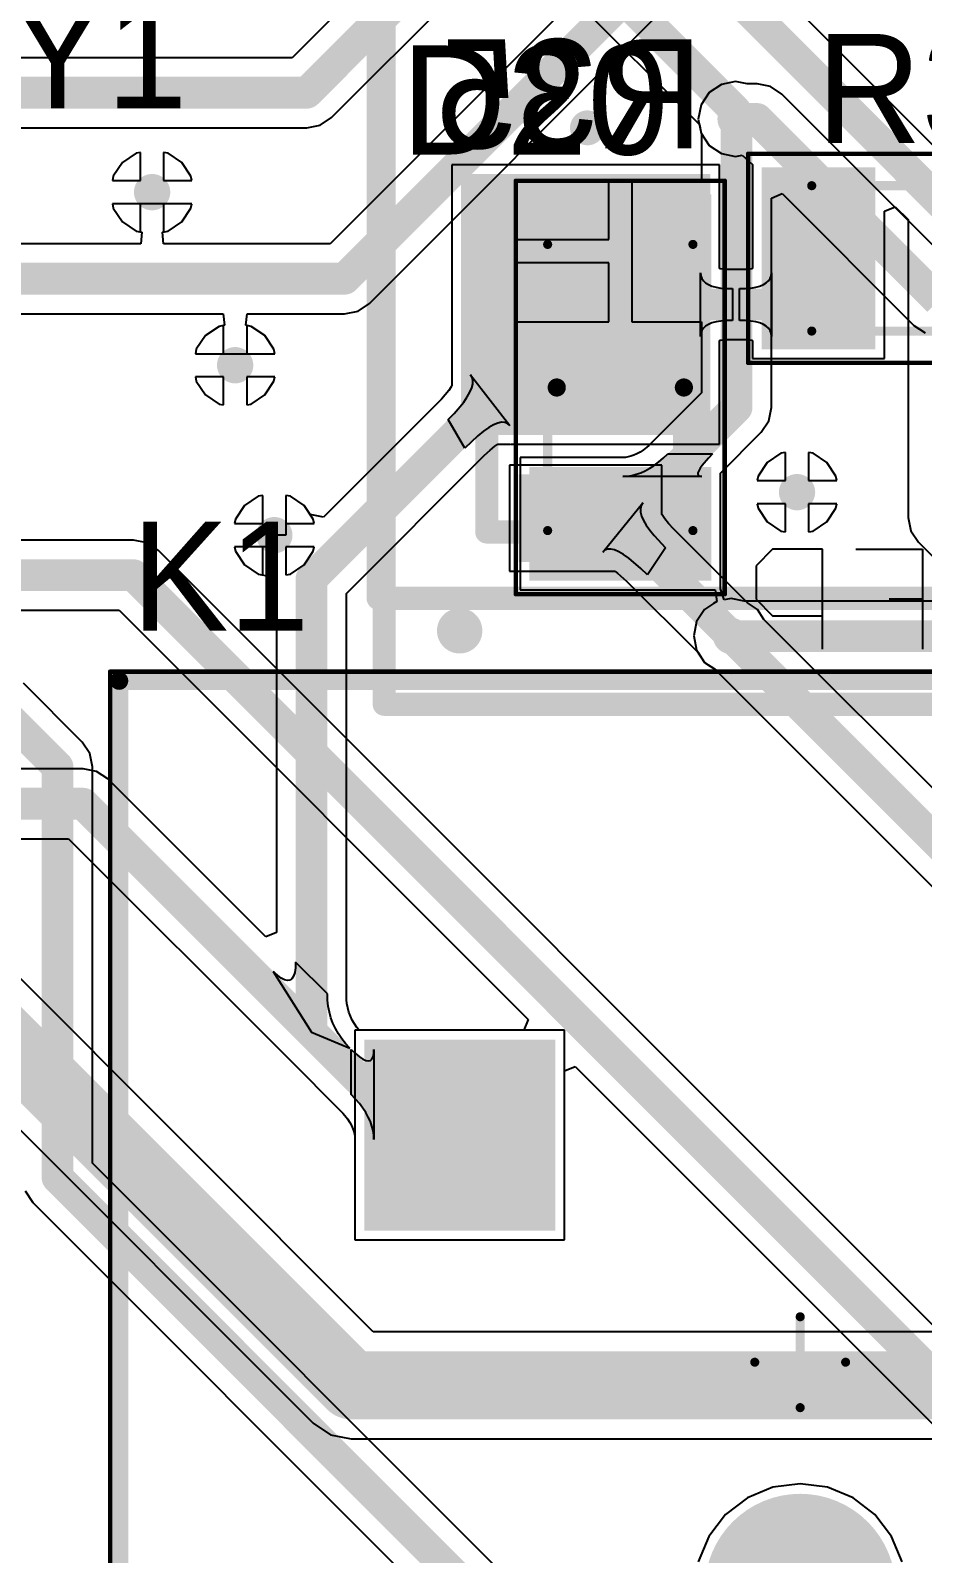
# Model space of a CAD drawing. Header units: millimetres. Extents: x 0.26 to 7.33, y 1.06 to 4.59.
# Drawn here: x 3.513 to 3.9, y 2.725 to 3.385 of the extents above; entities that cross this region are included whole.
import ezdxf

# ---------------------------------------------------------------- set-up
doc = ezdxf.new("R2010")
doc.units = ezdxf.units.MM
doc.header["$MEASUREMENT"] = 0
for name, color, linetype in [('BottomLayer', 5, 'Continuous'), ('BottomOverlay', 54, 'Continuous'), ('BottomPaste', 16, 'Continuous'), ('BottomSolder', 6, 'Continuous'), ('Mechanical13', 56, 'Continuous'), ('Mechanical15', 56, 'Continuous'), ('Mechanical16', 56, 'Continuous'), ('MultiLayer', 9, 'Continuous'), ('PadHoleLayer', 156, 'Continuous'), ('TopLayer', 1, 'Continuous'), ('TopOverlay', 2, 'Continuous'), ('TopPaste', 8, 'Continuous'), ('TopSolder', 216, 'Continuous'), ('ViaHoleLayer', 16, 'Continuous')]:
    doc.layers.add(name, color=color, linetype=linetype)

# ---------------------------------------------------------------- blocks, each defined once
blk = doc.blocks.new('DO_220AA_75')
at = {"layer": 'Mechanical15', "const_width": 0.01}
for points in [[(0.07106, 0.04291), (-0.07106, 0.04291)], [(-0.07106, -0.04291), (-0.07106, 0.04291)], [(0.07106, -0.04291), (0.07106, 0.04291)], [(0.07106, -0.04291), (-0.07106, -0.04291)]]:
    blk.add_lwpolyline(points, dxfattribs=at)
at = {"layer": 'Mechanical15', "const_width": 0.005}
for points in [[(-0.07356, 0.04291, 1), (-0.06856, 0.04291, 1)], [(-0.07356, 0.04291, 1), (-0.06856, 0.04291, 1)], [(0.06856, 0.04291, 1), (0.07356, 0.04291, 1)], [(0.06856, 0.04291, 1), (0.07356, 0.04291, 1)], [(-0.07356, -0.04291, 1), (-0.06856, -0.04291, 1)], [(-0.07356, -0.04291, 1), (-0.06856, -0.04291, 1)], [(0.06856, -0.04291, 1), (0.07356, -0.04291, 1)], [(0.06856, -0.04291, 1), (0.07356, -0.04291, 1)]]:
    blk.add_lwpolyline(points, format="xyb", close=True, dxfattribs=at)
at = {"layer": 'TopLayer'}
for points in [[(-0.08006, -0.05), (0.02506, -0.05), (-0.08006, 0.05), (0.02506, 0.05)], [(0.08006, -0.025), (0.08006, 0.025), (0.05006, -0.025), (0.05006, 0.025)]]:
    blk.add_solid(points, dxfattribs=at)
at = {"layer": 'TopOverlay'}
for points, const_width in [([(-0.1015, 0.00075, 1), (-0.10661, 0.00075, 1)], 0.01), ([(-0.10911, 0.00075, 1), (-0.10411, 0.00075, 1)], 0.005), ([(-0.104, 0.00075, 1), (-0.099, 0.00075, 1)], 0.005)]:
    blk.add_lwpolyline(points, format="xyb", close=True, dxfattribs=dict(at, const_width=const_width))
at = {"layer": 'TopPaste'}
for points in [[(-0.08006, -0.05), (0.02506, -0.05), (-0.08006, 0.05), (0.02506, 0.05)], [(0.08006, -0.025), (0.08006, 0.025), (0.05006, -0.025), (0.05006, 0.025)]]:
    blk.add_solid(points, dxfattribs=at)
at = {"layer": 'TopSolder'}
for points in [[(-0.08406, -0.054), (0.02906, -0.054), (-0.08406, 0.054), (0.02906, 0.054)], [(0.08406, -0.029), (0.08406, 0.029), (0.04606, -0.029), (0.04606, 0.029)]]:
    blk.add_solid(points, dxfattribs=at)
blk = doc.blocks.new('TECO_PB134_5_V_85')
at = {"layer": 'BottomLayer', "const_width": 0.0374}
for points in [[(0.12894, 0.19685, 1), (0.16634, 0.19685, 1)], [(-0.11713, 0.14764, 1), (-0.07972, 0.14764, 1)], [(0.07972, 0, 1), (0.11713, 0, 1)], [(0.12894, -0.19685, 1), (0.16634, -0.19685, 1)]]:
    blk.add_lwpolyline(points, format="xyb", close=True, dxfattribs=at)
at = {"layer": 'BottomLayer'}
blk.add_solid([(-0.06102, -0.11024), (-0.13583, -0.11024), (-0.06102, -0.18504), (-0.13583, -0.18504)], dxfattribs=at)
at = {"layer": 'BottomSolder', "const_width": 0.0414}
for points in [[(0.12694, 0.19685, 1), (0.16834, 0.19685, 1)], [(-0.11913, 0.14764, 1), (-0.07772, 0.14764, 1)], [(0.07772, 0, 1), (0.11913, 0, 1)], [(0.12694, -0.19685, 1), (0.16834, -0.19685, 1)]]:
    blk.add_lwpolyline(points, format="xyb", close=True, dxfattribs=at)
at = {"layer": 'BottomSolder'}
blk.add_solid([(-0.05702, -0.10624), (-0.13983, -0.10624), (-0.05702, -0.18904), (-0.13983, -0.18904)], dxfattribs=at)
at = {"layer": 'Mechanical13', "const_width": 0.00394}
for points in [[(-0.29528, -0.29528), (-0.29528, 0.29528)], [(0.29528, 0.29528), (-0.29528, 0.29528)], [(0.29528, -0.29528), (0.29528, 0.29528)], [(0.29528, -0.29528), (-0.29528, -0.29528)]]:
    blk.add_lwpolyline(points, dxfattribs=at)
at = {"layer": 'Mechanical13', "const_width": 0.00197}
for points in [[(-0.29626, 0.29528, 1), (-0.29429, 0.29528, 1)], [(-0.29626, 0.29528, 1), (-0.29429, 0.29528, 1)], [(0.29429, 0.29528, 1), (0.29626, 0.29528, 1)], [(0.29429, 0.29528, 1), (0.29626, 0.29528, 1)], [(-0.29626, -0.29528, 1), (-0.29429, -0.29528, 1)], [(-0.29626, -0.29528, 1), (-0.29429, -0.29528, 1)], [(0.29429, -0.29528, 1), (0.29626, -0.29528, 1)], [(0.29429, -0.29528, 1), (0.29626, -0.29528, 1)]]:
    blk.add_lwpolyline(points, format="xyb", close=True, dxfattribs=at)
at = {"layer": 'Mechanical15'}
for points, const_width in [([(-0.29921, -0.29921), (-0.29921, 0.29921)], 0.00197), ([(0.29921, 0.29921), (-0.29921, 0.29921)], 0.00197), ([(0.29921, -0.29921), (0.29921, 0.29921)], 0.00197), ([(0, -0.01969), (0, 0.01969)], 0.00394), ([(0.01969, 0), (-0.01969, 0)], 0.00394), ([(0.29921, -0.29921), (-0.29921, -0.29921)], 0.00197)]:
    blk.add_lwpolyline(points, dxfattribs=dict(at, const_width=const_width))
for points, const_width in [([(-0.2997, 0.29921, 1), (-0.29872, 0.29921, 1)], 0.000984), ([(-0.2997, 0.29921, 1), (-0.29872, 0.29921, 1)], 0.000984), ([(0.29872, 0.29921, 1), (0.2997, 0.29921, 1)], 0.000984), ([(0.29872, 0.29921, 1), (0.2997, 0.29921, 1)], 0.000984), ([(-0.00098, 0.01969, 1), (0.00098, 0.01969, 1)], 0.00197), ([(-0.02067, 0, 1), (-0.0187, 0, 1)], 0.00197), ([(0.0187, 0, 1), (0.02067, 0, 1)], 0.00197), ([(-0.00098, -0.01969, 1), (0.00098, -0.01969, 1)], 0.00197), ([(-0.2997, -0.29921, 1), (-0.29872, -0.29921, 1)], 0.000984), ([(-0.2997, -0.29921, 1), (-0.29872, -0.29921, 1)], 0.000984), ([(0.29872, -0.29921, 1), (0.2997, -0.29921, 1)], 0.000984), ([(0.29872, -0.29921, 1), (0.2997, -0.29921, 1)], 0.000984)]:
    blk.add_lwpolyline(points, format="xyb", close=True, dxfattribs=dict(at, const_width=const_width))
at = {"layer": 'MultiLayer', "const_width": 0.0374}
for points in [[(0.12894, 0.19685, 1), (0.16634, 0.19685, 1)], [(-0.11713, 0.14764, 1), (-0.07972, 0.14764, 1)], [(0.07972, 0, 1), (0.11713, 0, 1)], [(0.12894, -0.19685, 1), (0.16634, -0.19685, 1)]]:
    blk.add_lwpolyline(points, format="xyb", close=True, dxfattribs=at)
at = {"layer": 'MultiLayer'}
blk.add_solid([(-0.06102, -0.11024), (-0.13583, -0.11024), (-0.06102, -0.18504), (-0.13583, -0.18504)], dxfattribs=at)
at = {"layer": 'PadHoleLayer', "const_width": 0.02756}
for points in [[(0.13386, 0.19685, 1), (0.16142, 0.19685, 1)], [(-0.1122, 0.14764, 1), (-0.08465, 0.14764, 1)], [(0.08465, 0, 1), (0.1122, 0, 1)], [(-0.1122, -0.14764, 1), (-0.08465, -0.14764, 1)], [(0.13386, -0.19685, 1), (0.16142, -0.19685, 1)]]:
    blk.add_lwpolyline(points, format="xyb", close=True, dxfattribs=at)
at = {"layer": 'TopLayer', "const_width": 0.0374}
for points in [[(0.12894, 0.19685, 1), (0.16634, 0.19685, 1)], [(-0.11713, 0.14764, 1), (-0.07972, 0.14764, 1)], [(0.07972, 0, 1), (0.11713, 0, 1)], [(0.12894, -0.19685, 1), (0.16634, -0.19685, 1)]]:
    blk.add_lwpolyline(points, format="xyb", close=True, dxfattribs=at)
at = {"layer": 'TopLayer'}
blk.add_solid([(-0.06102, -0.11024), (-0.13583, -0.11024), (-0.06102, -0.18504), (-0.13583, -0.18504)], dxfattribs=at)
at = {"layer": 'TopOverlay', "const_width": 0.00787}
for points in [[(-0.29528, -0.29528), (-0.29528, 0.29528)], [(0.29528, 0.29528), (-0.29528, 0.29528)], [(0.29528, -0.29528), (0.29528, 0.29528)], [(0.29528, -0.29528), (-0.29528, -0.29528)]]:
    blk.add_lwpolyline(points, dxfattribs=at)
at = {"layer": 'TopOverlay'}
for points, const_width in [([(-0.29724, 0.29528, 1), (-0.29331, 0.29528, 1)], 0.00394), ([(-0.29724, 0.29528, 1), (-0.29331, 0.29528, 1)], 0.00394), ([(0.29331, 0.29528, 1), (0.29724, 0.29528, 1)], 0.00394), ([(0.29331, 0.29528, 1), (0.29724, 0.29528, 1)], 0.00394), ([(-0.31201, -0.14764, 1), (-0.32185, -0.14764, 1)], 0.00984), ([(-0.32431, -0.14764, 1), (-0.31939, -0.14764, 1)], 0.00492), ([(-0.31447, -0.14764, 1), (-0.30955, -0.14764, 1)], 0.00492), ([(-0.29724, -0.29528, 1), (-0.29331, -0.29528, 1)], 0.00394), ([(-0.29724, -0.29528, 1), (-0.29331, -0.29528, 1)], 0.00394), ([(0.29331, -0.29528, 1), (0.29724, -0.29528, 1)], 0.00394), ([(0.29331, -0.29528, 1), (0.29724, -0.29528, 1)], 0.00394)]:
    blk.add_lwpolyline(points, format="xyb", close=True, dxfattribs=dict(at, const_width=const_width))
at = {"layer": 'TopSolder', "const_width": 0.0414}
for points in [[(0.12694, 0.19685, 1), (0.16834, 0.19685, 1)], [(-0.11913, 0.14764, 1), (-0.07772, 0.14764, 1)], [(0.07772, 0, 1), (0.11913, 0, 1)], [(0.12694, -0.19685, 1), (0.16834, -0.19685, 1)]]:
    blk.add_lwpolyline(points, format="xyb", close=True, dxfattribs=at)
at = {"layer": 'TopSolder'}
blk.add_solid([(-0.05702, -0.10624), (-0.13983, -0.10624), (-0.05702, -0.18904), (-0.13983, -0.18904)], dxfattribs=at)
blk = doc.blocks.new('RESC3216X60N_B_120')
at = {"layer": 'BottomLayer'}
for points in [[(-0.07972, 0.03543), (-0.07972, -0.03543), (-0.03839, 0.03543), (-0.03839, -0.03543)], [(0.03839, 0.03543), (0.03839, -0.03543), (0.07972, 0.03543), (0.07972, -0.03543)]]:
    blk.add_solid(points, dxfattribs=at)
at = {"layer": 'BottomOverlay', "const_width": 0.00787}
blk.add_lwpolyline([(0, -0.02756), (0, 0.02756)], dxfattribs=at)
at = {"layer": 'BottomOverlay', "const_width": 0.00394}
for points in [[(-0.00197, 0.02756, 1), (0.00197, 0.02756, 1)], [(-0.00197, -0.02756, 1), (0.00197, -0.02756, 1)]]:
    blk.add_lwpolyline(points, format="xyb", close=True, dxfattribs=at)
at = {"layer": 'BottomPaste'}
for points in [[(-0.07972, 0.03543), (-0.07972, -0.03543), (-0.03839, 0.03543), (-0.03839, -0.03543)], [(0.03839, 0.03543), (0.03839, -0.03543), (0.07972, 0.03543), (0.07972, -0.03543)]]:
    blk.add_solid(points, dxfattribs=at)
at = {"layer": 'BottomSolder'}
for points in [[(-0.08372, 0.03943), (-0.08372, -0.03943), (-0.03439, 0.03943), (-0.03439, -0.03943)], [(0.03439, 0.03943), (0.03439, -0.03943), (0.08372, 0.03943), (0.08372, -0.03943)]]:
    blk.add_solid(points, dxfattribs=at)
at = {"layer": 'Mechanical15', "const_width": 0.00394}
for points in [[(-0.06201, -0.0315), (-0.06201, 0.0315)], [(0.06201, 0.0315), (-0.06201, 0.0315)], [(0.06201, -0.0315), (0.06201, 0.0315)], [(0.06201, -0.0315), (-0.06201, -0.0315)]]:
    blk.add_lwpolyline(points, dxfattribs=at)
at = {"layer": 'Mechanical15', "const_width": 0.00197}
for points in [[(-0.06299, 0.0315, 1), (-0.06102, 0.0315, 1)], [(-0.06299, 0.0315, 1), (-0.06102, 0.0315, 1)], [(0.06102, 0.0315, 1), (0.06299, 0.0315, 1)], [(0.06102, 0.0315, 1), (0.06299, 0.0315, 1)], [(-0.06299, -0.0315, 1), (-0.06102, -0.0315, 1)], [(-0.06299, -0.0315, 1), (-0.06102, -0.0315, 1)], [(0.06102, -0.0315, 1), (0.06299, -0.0315, 1)], [(0.06102, -0.0315, 1), (0.06299, -0.0315, 1)]]:
    blk.add_lwpolyline(points, format="xyb", close=True, dxfattribs=at)
at = {"layer": 'Mechanical16', "const_width": 0.00197}
for points in [[(-0.08957, -0.04528), (-0.08957, 0.04528)], [(0.08957, 0.04528), (-0.08957, 0.04528)], [(0.08957, -0.04528), (0.08957, 0.04528)], [(0.08957, -0.04528), (-0.08957, -0.04528)]]:
    blk.add_lwpolyline(points, dxfattribs=at)
at = {"layer": 'Mechanical16', "const_width": 0.000984}
for points in [[(-0.09006, 0.04528, 1), (-0.08907, 0.04528, 1)], [(-0.09006, 0.04528, 1), (-0.08907, 0.04528, 1)], [(0.08907, 0.04528, 1), (0.09006, 0.04528, 1)], [(0.08907, 0.04528, 1), (0.09006, 0.04528, 1)], [(-0.09006, -0.04528, 1), (-0.08907, -0.04528, 1)], [(-0.09006, -0.04528, 1), (-0.08907, -0.04528, 1)], [(0.08907, -0.04528, 1), (0.09006, -0.04528, 1)], [(0.08907, -0.04528, 1), (0.09006, -0.04528, 1)]]:
    blk.add_lwpolyline(points, format="xyb", close=True, dxfattribs=at)
blk = doc.blocks.new('RESC3216X60N_123')
at = {"layer": 'Mechanical15', "const_width": 0.00394}
for points in [[(-0.06201, -0.0315), (-0.06201, 0.0315)], [(-0.06201, 0.0315), (0.06201, 0.0315)], [(0.06201, -0.0315), (0.06201, 0.0315)], [(-0.06201, -0.0315), (0.06201, -0.0315)]]:
    blk.add_lwpolyline(points, dxfattribs=at)
at = {"layer": 'Mechanical15', "const_width": 0.00197}
for points in [[(-0.06299, 0.0315, 1), (-0.06102, 0.0315, 1)], [(-0.06299, 0.0315, 1), (-0.06102, 0.0315, 1)], [(0.06102, 0.0315, 1), (0.06299, 0.0315, 1)], [(0.06102, 0.0315, 1), (0.06299, 0.0315, 1)], [(-0.06299, -0.0315, 1), (-0.06102, -0.0315, 1)], [(-0.06299, -0.0315, 1), (-0.06102, -0.0315, 1)], [(0.06102, -0.0315, 1), (0.06299, -0.0315, 1)], [(0.06102, -0.0315, 1), (0.06299, -0.0315, 1)]]:
    blk.add_lwpolyline(points, format="xyb", close=True, dxfattribs=at)
at = {"layer": 'Mechanical16', "const_width": 0.00197}
for points in [[(-0.08957, -0.04528), (-0.08957, 0.04528)], [(-0.08957, 0.04528), (0.08957, 0.04528)], [(0.08957, -0.04528), (0.08957, 0.04528)], [(-0.08957, -0.04528), (0.08957, -0.04528)]]:
    blk.add_lwpolyline(points, dxfattribs=at)
at = {"layer": 'Mechanical16', "const_width": 0.000984}
for points in [[(-0.09006, 0.04528, 1), (-0.08907, 0.04528, 1)], [(-0.09006, 0.04528, 1), (-0.08907, 0.04528, 1)], [(0.08907, 0.04528, 1), (0.09006, 0.04528, 1)], [(0.08907, 0.04528, 1), (0.09006, 0.04528, 1)], [(-0.09006, -0.04528, 1), (-0.08907, -0.04528, 1)], [(-0.09006, -0.04528, 1), (-0.08907, -0.04528, 1)], [(0.08907, -0.04528, 1), (0.09006, -0.04528, 1)], [(0.08907, -0.04528, 1), (0.09006, -0.04528, 1)]]:
    blk.add_lwpolyline(points, format="xyb", close=True, dxfattribs=at)
at = {"layer": 'TopLayer'}
for points in [[(-0.03839, -0.03543), (-0.03839, 0.03543), (-0.07972, -0.03543), (-0.07972, 0.03543)], [(0.07972, -0.03543), (0.07972, 0.03543), (0.03839, -0.03543), (0.03839, 0.03543)]]:
    blk.add_solid(points, dxfattribs=at)
at = {"layer": 'TopOverlay', "const_width": 0.00787}
blk.add_lwpolyline([(0, -0.02756), (0, 0.02756)], dxfattribs=at)
at = {"layer": 'TopOverlay', "const_width": 0.00394}
for points in [[(-0.00197, 0.02756, 1), (0.00197, 0.02756, 1)], [(-0.00197, -0.02756, 1), (0.00197, -0.02756, 1)]]:
    blk.add_lwpolyline(points, format="xyb", close=True, dxfattribs=at)
at = {"layer": 'TopPaste'}
for points in [[(-0.03839, -0.03543), (-0.03839, 0.03543), (-0.07972, -0.03543), (-0.07972, 0.03543)], [(0.07972, -0.03543), (0.07972, 0.03543), (0.03839, -0.03543), (0.03839, 0.03543)]]:
    blk.add_solid(points, dxfattribs=at)
at = {"layer": 'TopSolder'}
for points in [[(-0.03439, -0.03943), (-0.03439, 0.03943), (-0.08372, -0.03943), (-0.08372, 0.03943)], [(0.08372, -0.03943), (0.08372, 0.03943), (0.03439, -0.03943), (0.03439, 0.03943)]]:
    blk.add_solid(points, dxfattribs=at)

msp = doc.modelspace()

# ---------------------------------------------------------------- linework, layer by layer
at = {"layer": 'BottomLayer'}
for p, q in [((3.71556, 3.46203), (3.62679, 3.37326)), ((3.64381, 3.34734), (3.73259, 3.43612)), ((3.77026, 3.41973), (3.64319, 3.29266)), ((3.66021, 3.26675), (3.78729, 3.39382)), ((3.62679, 3.37326), (3.00099, 3.37326)), ((3.81281, 3.36165), (3.80756, 3.35814)), ((3.819, 3.36288), (3.81281, 3.36165)), ((3.82405, 3.36187), (3.819, 3.36288)), ((3.82831, 3.36187), (3.82405, 3.36187)), ((3.83412, 3.36072), (3.82831, 3.36187)), ((3.83904, 3.35743), (3.83412, 3.36072)), ((3.80405, 3.35289), (3.80281, 3.34669)), ((3.80756, 3.35814), (3.80405, 3.35289)), ((3.91329, 3.28318), (3.83904, 3.35743)), ((3.63889, 3.34405), (3.64381, 3.34734)), ((3.80281, 3.34669), (3.80405, 3.3405)), ((3.16176, 3.3429), (3.63308, 3.3429)), ((3.63308, 3.3429), (3.63889, 3.34405)), ((3.80405, 3.3405), (3.80421, 3.34025)), ((3.80421, 3.34025), (3.80421, 3.32008)), ((3.55311, 3.32789), (3.54916, 3.32197)), ((3.55903, 3.33184), (3.55311, 3.32789)), ((3.561, 3.33223), (3.55903, 3.33184)), ((3.561, 3.32), (3.561, 3.33223)), ((3.57297, 3.33184), (3.571, 3.33223)), ((3.571, 3.33223), (3.571, 3.32)), ((3.57889, 3.32789), (3.57297, 3.33184)), ((3.58284, 3.32197), (3.57889, 3.32789)), ((3.54916, 3.32197), (3.54877, 3.32)), ((3.54877, 3.32), (3.561, 3.32)), ((3.571, 3.32), (3.58323, 3.32)), ((3.58323, 3.32), (3.58284, 3.32197)), ((3.764, 3.32008), (3.72357, 3.32008)), ((3.72357, 3.32008), (3.72357, 3.29441)), ((3.764, 3.29441), (3.764, 3.32008)), ((3.80421, 3.32008), (3.774, 3.32008)), ((3.774, 3.32008), (3.774, 3.28941)), ((3.83458, 3.31242), (3.83919, 3.31434)), ((3.83919, 3.31434), (3.89626, 3.25727)), ((3.58323, 3.31), (3.54877, 3.31)), ((3.54877, 3.31), (3.54916, 3.30803)), ((3.54916, 3.30803), (3.55311, 3.30211)), ((3.57889, 3.30211), (3.58284, 3.30803)), ((3.58284, 3.30803), (3.58323, 3.31)), ((3.83458, 3.22169), (3.83458, 3.31242)), ((3.55311, 3.30211), (3.55903, 3.29816)), ((3.57297, 3.29816), (3.57889, 3.30211)), ((3.55903, 3.29816), (3.56155, 3.29766)), ((3.56155, 3.29766), (3.56106, 3.29266)), ((3.57045, 3.29766), (3.57297, 3.29816)), ((3.57094, 3.29266), (3.57045, 3.29766)), ((3.72357, 3.29441), (3.764, 3.29441)), ((3.56106, 3.29266), (3.45573, 3.29266)), ((3.64319, 3.29266), (3.57094, 3.29266)), ((3.774, 3.28941), (3.774, 3.25874)), ((3.764, 3.28441), (3.72357, 3.28441)), ((3.72357, 3.28441), (3.72357, 3.25874)), ((3.764, 3.25874), (3.764, 3.28441)), ((3.2368, 3.2623), (3.59685, 3.2623)), ((3.59685, 3.2623), (3.59735, 3.2573)), ((3.60665, 3.2573), (3.60715, 3.2623)), ((3.60715, 3.2623), (3.64948, 3.2623)), ((3.64948, 3.2623), (3.65529, 3.26345)), ((3.65529, 3.26345), (3.66021, 3.26675)), ((3.59503, 3.25684), (3.58911, 3.25289)), ((3.59735, 3.2573), (3.59503, 3.25684)), ((3.60897, 3.25684), (3.60665, 3.2573)), ((3.61489, 3.25289), (3.60897, 3.25684)), ((3.72357, 3.25874), (3.764, 3.25874)), ((3.774, 3.25874), (3.80421, 3.25874)), ((3.80421, 3.25874), (3.80421, 3.22798)), ((3.89626, 3.25727), (3.89627, 3.25727)), ((3.89627, 3.25727), (3.90119, 3.25397)), ((3.58911, 3.25289), (3.58516, 3.24697)), ((3.61884, 3.24697), (3.61489, 3.25289)), ((3.58516, 3.24697), (3.58477, 3.245)), ((3.58477, 3.245), (3.61923, 3.245)), ((3.61923, 3.245), (3.61884, 3.24697)), ((3.597, 3.235), (3.58477, 3.235)), ((3.58477, 3.235), (3.58516, 3.23303)), ((3.597, 3.22277), (3.597, 3.235)), ((3.61923, 3.235), (3.607, 3.235)), ((3.607, 3.235), (3.607, 3.22277)), ((3.61884, 3.23303), (3.61923, 3.235)), ((3.58516, 3.23303), (3.58911, 3.22711)), ((3.61489, 3.22711), (3.61884, 3.23303)), ((3.80421, 3.22798), (3.78144, 3.20521)), ((3.58911, 3.22711), (3.59503, 3.22316)), ((3.59503, 3.22316), (3.597, 3.22277)), ((3.607, 3.22277), (3.60897, 3.22316)), ((3.60897, 3.22316), (3.61489, 3.22711)), ((3.83342, 3.21588), (3.83458, 3.22169)), ((3.83458, 3.22169), (3.83458, 3.22169)), ((3.83013, 3.21096), (3.83342, 3.21588)), ((3.81243, 3.19326), (3.83013, 3.21096)), ((3.83013, 3.21096), (3.83013, 3.21096)), ((3.77483, 3.20099), (3.77357, 3.20055)), ((3.77616, 3.20159), (3.77483, 3.20099)), ((3.77756, 3.20236), (3.77616, 3.20159)), ((3.77903, 3.20331), (3.77756, 3.20236)), ((3.78056, 3.20446), (3.77903, 3.20331)), ((3.78144, 3.20521), (3.78056, 3.20446)), ((3.7876, 3.19974), (3.78955, 3.20159)), ((3.78955, 3.20159), (3.80904, 3.20159)), ((3.80904, 3.20159), (3.80724, 3.19974)), ((3.83866, 3.20184), (3.83275, 3.19789)), ((3.84063, 3.20223), (3.83866, 3.20184)), ((3.84063, 3.19), (3.84063, 3.20223)), ((3.85261, 3.20184), (3.85063, 3.20223)), ((3.85063, 3.20223), (3.85063, 3.19)), ((3.85852, 3.19789), (3.85261, 3.20184)), ((3.76955, 3.19997), (3.72557, 3.19997)), ((3.72557, 3.19997), (3.72557, 3.14263)), ((3.76965, 3.19999), (3.76955, 3.19997)), ((3.7712, 3.20007), (3.76965, 3.19999)), ((3.77236, 3.20025), (3.7712, 3.20007)), ((3.77357, 3.20055), (3.77236, 3.20025)), ((3.77786, 3.19341), (3.77981, 3.19428)), ((3.77981, 3.19428), (3.78175, 3.19536)), ((3.78175, 3.19536), (3.7837, 3.19662)), ((3.7837, 3.19662), (3.78565, 3.19808)), ((3.78565, 3.19808), (3.7876, 3.19974)), ((3.80298, 3.19428), (3.80266, 3.19341)), ((3.8036, 3.19536), (3.80298, 3.19428)), ((3.80452, 3.19662), (3.8036, 3.19536)), ((3.80724, 3.19974), (3.80452, 3.19662)), ((3.83275, 3.19789), (3.8288, 3.19197)), ((3.86247, 3.19197), (3.85852, 3.19789)), ((3.77006, 3.19185), (3.77201, 3.19195)), ((3.80431, 3.19185), (3.77006, 3.19185)), ((3.77201, 3.19195), (3.77396, 3.19224)), ((3.77396, 3.19224), (3.77591, 3.19273)), ((3.77591, 3.19273), (3.77786, 3.19341)), ((3.80266, 3.19341), (3.80263, 3.19273)), ((3.80263, 3.19273), (3.8029, 3.19224)), ((3.8029, 3.19224), (3.80346, 3.19195)), ((3.80346, 3.19195), (3.80431, 3.19185)), ((3.81243, 3.19203), (3.81243, 3.19326)), ((3.81247, 3.19185), (3.81243, 3.19203)), ((3.81243, 3.19166), (3.81247, 3.19185)), ((3.81243, 3.14669), (3.81243, 3.19166)), ((3.8288, 3.19197), (3.8284, 3.19)), ((3.8284, 3.19), (3.84063, 3.19)), ((3.85063, 3.19), (3.86286, 3.19)), ((3.86286, 3.19), (3.86247, 3.19197)), ((3.61203, 3.1832), (3.60611, 3.17925)), ((3.614, 3.18359), (3.61203, 3.1832)), ((3.614, 3.17136), (3.614, 3.18359)), ((3.62597, 3.1832), (3.624, 3.18359)), ((3.624, 3.18359), (3.624, 3.17136)), ((3.63189, 3.17925), (3.62597, 3.1832)), ((3.60611, 3.17925), (3.60216, 3.17334)), ((3.63584, 3.17334), (3.63189, 3.17925)), ((3.84063, 3.18), (3.8284, 3.18)), ((3.8284, 3.18), (3.8288, 3.17803)), ((3.8288, 3.17803), (3.83275, 3.17211)), ((3.84063, 3.16777), (3.84063, 3.18)), ((3.86286, 3.18), (3.85063, 3.18)), ((3.85063, 3.18), (3.85063, 3.16777)), ((3.85852, 3.17211), (3.86247, 3.17803)), ((3.86247, 3.17803), (3.86286, 3.18)), ((3.60216, 3.17334), (3.60177, 3.17136)), ((3.60177, 3.17136), (3.614, 3.17136)), ((3.624, 3.17136), (3.63623, 3.17136)), ((3.63623, 3.17136), (3.63584, 3.17334)), ((3.83275, 3.17211), (3.83866, 3.16816)), ((3.83866, 3.16816), (3.84063, 3.16777)), ((3.85063, 3.16777), (3.85261, 3.16816)), ((3.85261, 3.16816), (3.85852, 3.17211)), ((3.558, 3.16418), (3.44005, 3.16418)), ((3.56381, 3.16303), (3.558, 3.16418)), ((3.56873, 3.15973), (3.56381, 3.16303)), ((3.614, 3.16136), (3.60177, 3.16136)), ((3.60177, 3.16136), (3.60216, 3.15939)), ((3.614, 3.14913), (3.614, 3.16136)), ((3.63623, 3.16136), (3.624, 3.16136)), ((3.624, 3.16136), (3.624, 3.14913)), ((3.63584, 3.15939), (3.63623, 3.16136)), ((3.94529, 2.78318), (3.56873, 3.15973)), ((3.60216, 3.15939), (3.60611, 3.15348)), ((3.63189, 3.15348), (3.63584, 3.15939)), ((3.60611, 3.15348), (3.61203, 3.14953)), ((3.61203, 3.14953), (3.614, 3.14913)), ((3.624, 3.14913), (3.62597, 3.14953)), ((3.62597, 3.14953), (3.63189, 3.15348)), ((3.72557, 3.14263), (3.80762, 3.14263)), ((3.80762, 3.14263), (3.80778, 3.14263)), ((3.80778, 3.14263), (3.80778, 3.14263)), ((3.80778, 3.14263), (3.81015, 3.14263)), ((3.81015, 3.14263), (3.81081, 3.13766)), ((3.81243, 3.14308), (3.81243, 3.14669)), ((3.81408, 3.13831), (3.81243, 3.14308)), ((3.80935, 3.13669), (3.80556, 3.13415)), ((3.81081, 3.13766), (3.80935, 3.13669)), ((3.817, 3.13889), (3.81408, 3.13831)), ((3.82277, 3.13775), (3.817, 3.13889)), ((3.93828, 3.13775), (3.82277, 3.13775)), ((3.44005, 3.13382), (3.55171, 3.13382)), ((3.55171, 3.13382), (3.72908, 2.95645)), ((3.80205, 3.1289), (3.80082, 3.12271)), ((3.80556, 3.13415), (3.80205, 3.1289)), ((3.80082, 3.12271), (3.80205, 3.11651)), ((3.80205, 3.11651), (3.80556, 3.11126)), ((3.80556, 3.11126), (3.81081, 3.10776)), ((3.53573, 3.07673), (3.5103, 3.10217)), ((3.81081, 3.10776), (3.817, 3.10652)), ((3.817, 3.10652), (3.82132, 3.10738)), ((3.82132, 3.10738), (3.94456, 3.10738)), ((3.53903, 3.07181), (3.53573, 3.07673)), ((3.54018, 3.066), (3.53903, 3.07181)), ((3.54018, 2.89429), (3.54018, 3.066)), ((3.72717, 2.95183), (3.65396, 2.95183)), ((3.65396, 2.95183), (3.65396, 2.86102)), ((3.72908, 2.95645), (3.72717, 2.95183)), ((3.74476, 2.93423), (3.74938, 2.93615)), ((3.74476, 2.86102), (3.74476, 2.93423)), ((3.74938, 2.93615), (3.92826, 2.75727)), ((3.76173, 2.67274), (3.54018, 2.89429)), ((3.51097, 2.88219), (3.51427, 2.87727)), ((3.51427, 2.87727), (3.73582, 2.65571)), ((3.65396, 2.86102), (3.74476, 2.86102)), ((3.83515, 2.75381), (3.8241, 2.74923)), ((3.847, 2.75537), (3.83515, 2.75381)), ((3.85885, 2.75381), (3.847, 2.75537)), ((3.8699, 2.74923), (3.85885, 2.75381)), ((3.8241, 2.74923), (3.81462, 2.74196)), ((3.87938, 2.74196), (3.8699, 2.74923)), ((3.81462, 2.74196), (3.80734, 2.73247)), ((3.88666, 2.73247), (3.87938, 2.74196)), ((3.80734, 2.73247), (3.80277, 2.72143)), ((3.89123, 2.72143), (3.88666, 2.73247))]:
    msp.add_line(p, q, dxfattribs=at)
at = {"layer": 'BottomLayer', "const_width": 0.01378}
for points in [[(3.63308, 3.35808), (3.7263, 3.4513)], [(3.64948, 3.27748), (3.781, 3.409)], [(2.98941, 3.35808), (3.63308, 3.35808)], [(3.819, 3.34669), (3.82831, 3.34669)], [(3.819, 3.34669), (3.81939, 3.3463)], [(3.81939, 3.22169), (3.81939, 3.3463)], [(3.82831, 3.34669), (3.907, 3.268)], [(2.55925, 3.27748), (3.64948, 3.27748)], [(3.769, 3.1713), (3.81939, 3.22169)], [(3.435, 3.149), (3.558, 3.149)], [(3.558, 3.149), (3.939, 2.768)], [(3.81665, 3.12271), (3.817, 3.12271)], [(3.817, 3.12271), (3.81714, 3.12256)], [(3.81714, 3.12256), (3.94456, 3.12256)], [(3.496, 3.095), (3.525, 3.066)], [(3.525, 2.888), (3.525, 3.066)], [(3.525, 2.888), (3.751, 2.662)]]:
    msp.add_lwpolyline(points, dxfattribs=at)
at = {"layer": 'BottomLayer'}
for points, const_width in [([(3.62963, 3.35808, 1), (3.63652, 3.35808, 1)], 0.00689), ([(3.62963, 3.35808, 1), (3.63652, 3.35808, 1)], 0.00689), ([(3.81506, 3.34669, 1), (3.82294, 3.34669, 1)], 0.00787), ([(3.81556, 3.34669, 1), (3.82244, 3.34669, 1)], 0.00689), ([(3.81556, 3.34669, 1), (3.82244, 3.34669, 1)], 0.00689), ([(3.81595, 3.3463, 1), (3.82284, 3.3463, 1)], 0.00689), ([(3.81595, 3.3463, 1), (3.82284, 3.3463, 1)], 0.00689), ([(3.82486, 3.34669, 1), (3.83175, 3.34669, 1)], 0.00689), ([(3.82486, 3.34669, 1), (3.83175, 3.34669, 1)], 0.00689), ([(3.56206, 3.315, 1), (3.56994, 3.315, 1)], 0.00787), ([(3.64604, 3.27748, 1), (3.65292, 3.27748, 1)], 0.00689), ([(3.64604, 3.27748, 1), (3.65292, 3.27748, 1)], 0.00689), ([(3.59806, 3.24, 1), (3.60594, 3.24, 1)], 0.00787), ([(3.81595, 3.22169, 1), (3.82284, 3.22169, 1)], 0.00689), ([(3.81595, 3.22169, 1), (3.82284, 3.22169, 1)], 0.00689), ([(3.8417, 3.185, 1), (3.84957, 3.185, 1)], 0.00787), ([(3.76556, 3.1713, 1), (3.77244, 3.1713, 1)], 0.00689), ([(3.61506, 3.16636, 1), (3.62294, 3.16636, 1)], 0.00787), ([(3.55456, 3.149, 1), (3.56144, 3.149, 1)], 0.00689), ([(3.55456, 3.149, 1), (3.56144, 3.149, 1)], 0.00689), ([(3.81306, 3.12271, 1), (3.82094, 3.12271, 1)], 0.00787), ([(3.8132, 3.12271, 1), (3.82009, 3.12271, 1)], 0.00689), ([(3.81356, 3.12271, 1), (3.82044, 3.12271, 1)], 0.00689), ([(3.81356, 3.12271, 1), (3.82044, 3.12271, 1)], 0.00689), ([(3.8137, 3.12256, 1), (3.82059, 3.12256, 1)], 0.00689), ([(3.8137, 3.12256, 1), (3.82059, 3.12256, 1)], 0.00689), ([(3.52156, 3.066, 1), (3.52844, 3.066, 1)], 0.00689), ([(3.52156, 3.066, 1), (3.52844, 3.066, 1)], 0.00689), ([(3.52156, 2.888, 1), (3.52844, 2.888, 1)], 0.00689), ([(3.52156, 2.888, 1), (3.52844, 2.888, 1)], 0.00689)]:
    msp.add_lwpolyline(points, format="xyb", close=True, dxfattribs=dict(at, const_width=const_width))
at = {"layer": 'BottomOverlay'}
for p, q in [((3.83506, 3.16029), (3.82784, 3.15308)), ((3.85671, 3.16029), (3.83506, 3.16029)), ((3.85671, 3.117), (3.85671, 3.16029)), ((3.87114, 3.16029), (3.9, 3.16029)), ((3.9, 3.16029), (3.9, 3.13865)), ((3.82784, 3.15308), (3.82784, 3.13865)), ((3.82784, 3.13865), (3.83506, 3.13143)), ((3.9, 3.13865), (3.88557, 3.13865)), ((3.88557, 3.13865), (3.9, 3.13865)), ((3.9, 3.13865), (3.9, 3.117)), ((3.83506, 3.13143), (3.85671, 3.13143))]:
    msp.add_line(p, q, dxfattribs=at)
at = {"layer": 'BottomOverlay', "const_width": 0.01}
for points in [[(3.66664, 3.09307), (3.66664, 3.39339)], [(3.66664, 3.09307), (3.76526, 3.09307)], [(3.76526, 3.09307), (4.06821, 3.09307)]]:
    msp.add_lwpolyline(points, dxfattribs=at)
at = {"layer": 'BottomOverlay', "const_width": 0.005}
for points in [[(3.66414, 3.09307, 1), (3.66914, 3.09307, 1)], [(3.66414, 3.09307, 1), (3.66914, 3.09307, 1)], [(3.76276, 3.09307, 1), (3.76776, 3.09307, 1)], [(3.76276, 3.09307, 1), (3.76776, 3.09307, 1)]]:
    msp.add_lwpolyline(points, format="xyb", close=True, dxfattribs=at)
at = {"layer": 'MultiLayer', "const_width": 0.00787}
for points in [[(3.81506, 3.34669, 1), (3.82294, 3.34669, 1)], [(3.56206, 3.315, 1), (3.56994, 3.315, 1)], [(3.59806, 3.24, 1), (3.60594, 3.24, 1)], [(3.8417, 3.185, 1), (3.84957, 3.185, 1)], [(3.61506, 3.16636, 1), (3.62294, 3.16636, 1)], [(3.81306, 3.12271, 1), (3.82094, 3.12271, 1)]]:
    msp.add_lwpolyline(points, format="xyb", close=True, dxfattribs=at)
at = {"layer": 'TopLayer'}
for p, q in [((3.91973, 3.32014), (3.80544, 3.43443)), ((3.74803, 3.39962), (3.80328, 3.34437)), ((3.80328, 3.34437), (3.80405, 3.3405)), ((3.80405, 3.3405), (3.80756, 3.33525)), ((3.80756, 3.33525), (3.81281, 3.33174)), ((3.55311, 3.32789), (3.54916, 3.32197)), ((3.55903, 3.33184), (3.55311, 3.32789)), ((3.561, 3.33223), (3.55903, 3.33184)), ((3.561, 3.32), (3.561, 3.33223)), ((3.57297, 3.33184), (3.571, 3.33223)), ((3.571, 3.33223), (3.571, 3.32)), ((3.57889, 3.32789), (3.57297, 3.33184)), ((3.58284, 3.32197), (3.57889, 3.32789)), ((3.812, 3.32686), (3.696, 3.32686)), ((3.696, 3.32686), (3.696, 3.23106)), ((3.812, 3.28187), (3.812, 3.32686)), ((3.81281, 3.33174), (3.819, 3.33051)), ((3.819, 3.33051), (3.82183, 3.33107)), ((3.82183, 3.33107), (3.82628, 3.32691)), ((3.82628, 3.32691), (3.82628, 3.28187)), ((3.54916, 3.32197), (3.54877, 3.32)), ((3.54877, 3.32), (3.561, 3.32)), ((3.571, 3.32), (3.58323, 3.32)), ((3.58323, 3.32), (3.58284, 3.32197)), ((3.561, 3.31), (3.54877, 3.31)), ((3.54877, 3.31), (3.54916, 3.30803)), ((3.54916, 3.30803), (3.55311, 3.30211)), ((3.561, 3.29777), (3.561, 3.31)), ((3.58323, 3.31), (3.571, 3.31)), ((3.571, 3.31), (3.571, 3.29777)), ((3.57889, 3.30211), (3.58284, 3.30803)), ((3.58284, 3.30803), (3.58323, 3.31)), ((3.88361, 3.30679), (3.88823, 3.3087)), ((3.88361, 3.24287), (3.88361, 3.30679)), ((3.88823, 3.3087), (3.89382, 3.30312)), ((3.55311, 3.30211), (3.55903, 3.29816)), ((3.57297, 3.29816), (3.57889, 3.30211)), ((3.89382, 3.30312), (3.89382, 3.17409)), ((3.55903, 3.29816), (3.561, 3.29777)), ((3.571, 3.29777), (3.57297, 3.29816)), ((3.80376, 3.25252), (3.80376, 3.28008)), ((3.80376, 3.28008), (3.8039, 3.27877)), ((3.81229, 3.28179), (3.812, 3.28187)), ((3.81368, 3.28156), (3.81229, 3.28179)), ((3.81462, 3.28148), (3.81368, 3.28156)), ((3.82366, 3.28148), (3.81462, 3.28148)), ((3.8246, 3.28156), (3.82366, 3.28148)), ((3.82598, 3.28179), (3.8246, 3.28156)), ((3.82628, 3.28187), (3.82598, 3.28179)), ((3.83438, 3.27877), (3.83452, 3.28008)), ((3.83452, 3.28008), (3.83452, 3.25252)), ((3.8039, 3.27877), (3.80432, 3.2776)), ((3.80432, 3.2776), (3.80501, 3.27656)), ((3.80501, 3.27656), (3.80598, 3.27567)), ((3.80598, 3.27567), (3.80723, 3.27491)), ((3.80723, 3.27491), (3.80876, 3.27429)), ((3.80876, 3.27429), (3.81057, 3.27381)), ((3.81057, 3.27381), (3.81266, 3.27346)), ((3.81266, 3.27346), (3.81502, 3.27326)), ((3.82326, 3.27326), (3.82562, 3.27346)), ((3.82562, 3.27346), (3.8277, 3.27381)), ((3.8277, 3.27381), (3.82951, 3.27429)), ((3.82951, 3.27429), (3.83104, 3.27491)), ((3.83104, 3.27491), (3.83229, 3.27567)), ((3.83229, 3.27567), (3.83326, 3.27656)), ((3.83326, 3.27656), (3.83396, 3.2776)), ((3.83396, 3.2776), (3.83438, 3.27877)), ((3.81502, 3.27326), (3.81766, 3.27319)), ((3.81766, 3.27319), (3.81766, 3.25941)), ((3.82062, 3.27319), (3.82326, 3.27326)), ((3.82062, 3.25941), (3.82062, 3.27319)), ((3.59503, 3.25684), (3.58911, 3.25289)), ((3.597, 3.25723), (3.59503, 3.25684)), ((3.597, 3.245), (3.597, 3.25723)), ((3.60897, 3.25684), (3.607, 3.25723)), ((3.607, 3.25723), (3.607, 3.245)), ((3.61489, 3.25289), (3.60897, 3.25684)), ((3.8039, 3.25383), (3.80376, 3.25252)), ((3.80432, 3.255), (3.8039, 3.25383)), ((3.80501, 3.25603), (3.80432, 3.255)), ((3.80598, 3.25693), (3.80501, 3.25603)), ((3.80723, 3.25769), (3.80598, 3.25693)), ((3.80876, 3.25831), (3.80723, 3.25769)), ((3.81057, 3.25879), (3.80876, 3.25831)), ((3.81266, 3.25913), (3.81057, 3.25879)), ((3.81502, 3.25934), (3.81266, 3.25913)), ((3.81766, 3.25941), (3.81502, 3.25934)), ((3.82326, 3.25934), (3.82062, 3.25941)), ((3.82562, 3.25913), (3.82326, 3.25934)), ((3.8277, 3.25879), (3.82562, 3.25913)), ((3.82951, 3.25831), (3.8277, 3.25879)), ((3.83104, 3.25769), (3.82951, 3.25831)), ((3.83229, 3.25693), (3.83104, 3.25769)), ((3.83326, 3.25603), (3.83229, 3.25693)), ((3.83396, 3.255), (3.83326, 3.25603)), ((3.83438, 3.25383), (3.83396, 3.255)), ((3.83452, 3.25252), (3.83438, 3.25383)), ((3.58911, 3.25289), (3.58516, 3.24697)), ((3.61884, 3.24697), (3.61489, 3.25289)), ((3.812, 3.25073), (3.81229, 3.25081)), ((3.812, 3.20574), (3.812, 3.25073)), ((3.81229, 3.25081), (3.81368, 3.25104)), ((3.81368, 3.25104), (3.81462, 3.25112)), ((3.81462, 3.25112), (3.82366, 3.25112)), ((3.82366, 3.25112), (3.8246, 3.25104)), ((3.8246, 3.25104), (3.82598, 3.25081)), ((3.82598, 3.25081), (3.82628, 3.25073)), ((3.82628, 3.25073), (3.82628, 3.24287)), ((3.58516, 3.24697), (3.58477, 3.245)), ((3.58477, 3.245), (3.597, 3.245)), ((3.607, 3.245), (3.61923, 3.245)), ((3.61923, 3.245), (3.61884, 3.24697)), ((3.82628, 3.24287), (3.88361, 3.24287)), ((3.597, 3.235), (3.58477, 3.235)), ((3.58477, 3.235), (3.58516, 3.23303)), ((3.597, 3.22277), (3.597, 3.235)), ((3.61923, 3.235), (3.607, 3.235)), ((3.607, 3.235), (3.607, 3.22277)), ((3.61884, 3.23303), (3.61923, 3.235)), ((3.70478, 3.23472), (3.70412, 3.23591)), ((3.70412, 3.23591), (3.72105, 3.21386)), ((3.70508, 3.23336), (3.70478, 3.23472)), ((3.58516, 3.23303), (3.58911, 3.22711)), ((3.61489, 3.22711), (3.61884, 3.23303)), ((3.69463, 3.229), (3.69147, 3.22524)), ((3.69573, 3.23059), (3.69463, 3.229)), ((3.696, 3.23106), (3.69573, 3.23059)), ((3.70264, 3.22625), (3.7038, 3.22828)), ((3.7038, 3.22828), (3.70459, 3.23014)), ((3.70459, 3.23014), (3.70502, 3.23184)), ((3.70502, 3.23184), (3.70508, 3.23336)), ((3.58911, 3.22711), (3.59503, 3.22316)), ((3.59503, 3.22316), (3.597, 3.22277)), ((3.607, 3.22277), (3.60897, 3.22316)), ((3.60897, 3.22316), (3.61489, 3.22711)), ((3.69147, 3.22524), (3.64038, 3.17415)), ((3.69699, 3.21913), (3.70112, 3.22404)), ((3.70112, 3.22404), (3.70264, 3.22625)), ((3.69438, 3.21642), (3.69699, 3.21913)), ((3.70156, 3.20412), (3.69438, 3.21642)), ((3.71406, 3.21418), (3.712, 3.213)), ((3.7159, 3.21495), (3.71406, 3.21418)), ((3.71752, 3.2153), (3.7159, 3.21495)), ((3.71891, 3.21523), (3.71752, 3.2153)), ((3.72009, 3.21475), (3.71891, 3.21523)), ((3.72105, 3.21386), (3.72009, 3.21475)), ((3.70722, 3.20939), (3.70156, 3.20412)), ((3.70972, 3.2114), (3.70722, 3.20939)), ((3.712, 3.213), (3.70972, 3.2114)), ((3.65028, 3.14111), (3.71, 3.20083)), ((3.71, 3.20083), (3.71257, 3.20322)), ((3.71257, 3.20322), (3.71463, 3.20488)), ((3.71463, 3.20488), (3.71586, 3.20574)), ((3.71586, 3.20574), (3.72113, 3.20574)), ((3.72113, 3.20574), (3.72132, 3.20571)), ((3.72132, 3.20571), (3.72146, 3.20574)), ((3.72146, 3.20574), (3.812, 3.20574)), ((3.83866, 3.20184), (3.83275, 3.19789)), ((3.84063, 3.20223), (3.83866, 3.20184)), ((3.84063, 3.19), (3.84063, 3.20223)), ((3.85261, 3.20184), (3.85063, 3.20223)), ((3.85063, 3.20223), (3.85063, 3.19)), ((3.85852, 3.19789), (3.85261, 3.20184)), ((3.787, 3.19674), (3.721, 3.19674)), ((3.721, 3.19674), (3.721, 3.15074)), ((3.787, 3.17536), (3.787, 3.19674)), ((3.83275, 3.19789), (3.8288, 3.19197)), ((3.86247, 3.19197), (3.85852, 3.19789)), ((3.8288, 3.19197), (3.8284, 3.19)), ((3.8284, 3.19), (3.84063, 3.19)), ((3.85063, 3.19), (3.86286, 3.19)), ((3.86286, 3.19), (3.86247, 3.19197)), ((3.61203, 3.1832), (3.60611, 3.17925)), ((3.614, 3.18359), (3.61203, 3.1832)), ((3.614, 3.17136), (3.614, 3.18359)), ((3.62597, 3.1832), (3.624, 3.18359)), ((3.624, 3.18359), (3.624, 3.16636)), ((3.63189, 3.17925), (3.62597, 3.1832)), ((3.60611, 3.17925), (3.60216, 3.17334)), ((3.6345, 3.17534), (3.63189, 3.17925)), ((3.64038, 3.17415), (3.6345, 3.17534)), ((3.76136, 3.15898), (3.77876, 3.18032)), ((3.77808, 3.17917), (3.77777, 3.17784)), ((3.77777, 3.17784), (3.77783, 3.17634)), ((3.77783, 3.17634), (3.77826, 3.17465)), ((3.77876, 3.18032), (3.77808, 3.17917)), ((3.77826, 3.17465), (3.77906, 3.17279)), ((3.78713, 3.17513), (3.787, 3.17536)), ((3.78832, 3.17342), (3.78713, 3.17513)), ((3.84063, 3.18), (3.8284, 3.18)), ((3.8284, 3.18), (3.8288, 3.17803)), ((3.8288, 3.17803), (3.83275, 3.17211)), ((3.84063, 3.16777), (3.84063, 3.18)), ((3.86286, 3.18), (3.85063, 3.18)), ((3.85063, 3.18), (3.85063, 3.16777)), ((3.85852, 3.17211), (3.86247, 3.17803)), ((3.86247, 3.17803), (3.86286, 3.18)), ((3.60216, 3.17334), (3.60177, 3.17136)), ((3.60177, 3.17136), (3.614, 3.17136)), ((3.77906, 3.17279), (3.78024, 3.17076)), ((3.78024, 3.17076), (3.78178, 3.16854)), ((3.78178, 3.16854), (3.78369, 3.16615)), ((3.78987, 3.17147), (3.78832, 3.17342)), ((3.79205, 3.16913), (3.78987, 3.17147)), ((3.82417, 3.13701), (3.79205, 3.16913)), ((3.83275, 3.17211), (3.83866, 3.16816)), ((3.83866, 3.16816), (3.84063, 3.16777)), ((3.85063, 3.16777), (3.85261, 3.16816)), ((3.85261, 3.16816), (3.85852, 3.17211)), ((3.89382, 3.17409), (3.89497, 3.16828)), ((3.89497, 3.16828), (3.89827, 3.16336)), ((3.619, 3.16136), (3.60177, 3.16136)), ((3.60177, 3.16136), (3.60216, 3.15939)), ((3.624, 3.16636), (3.619, 3.16636)), ((3.619, 3.16636), (3.619, 3.16136)), ((3.78369, 3.16615), (3.78862, 3.16083)), ((3.89827, 3.16336), (4.06989, 2.99173)), ((3.60216, 3.15939), (3.60611, 3.15348)), ((3.76233, 3.15984), (3.76136, 3.15898)), ((3.76352, 3.16028), (3.76233, 3.15984)), ((3.76493, 3.16032), (3.76352, 3.16028)), ((3.76655, 3.15995), (3.76493, 3.16032)), ((3.76839, 3.15916), (3.76655, 3.15995)), ((3.77045, 3.15797), (3.76839, 3.15916)), ((3.77273, 3.15637), (3.77045, 3.15797)), ((3.77792, 3.15194), (3.77273, 3.15637)), ((3.78862, 3.16083), (3.78085, 3.14912)), ((3.60611, 3.15348), (3.61203, 3.14953)), ((3.61203, 3.14953), (3.61512, 3.14891)), ((3.61512, 3.14891), (3.61909, 3.14766)), ((3.721, 3.15074), (3.76656, 3.15074)), ((3.76656, 3.15074), (3.76772, 3.14992)), ((3.76772, 3.14992), (3.77175, 3.14649)), ((3.78085, 3.14912), (3.77792, 3.15194)), ((3.61909, 3.14766), (3.61992, 3.14324)), ((3.61992, 3.14324), (3.61992, 2.99417)), ((3.77175, 3.14649), (3.8027, 3.11554)), ((3.65028, 2.96502), (3.65028, 3.14111)), ((3.82844, 3.13415), (3.82417, 3.13701)), ((3.8313, 3.12988), (3.82844, 3.13415)), ((4.00173, 2.95944), (3.8313, 3.12988)), ((3.8027, 3.11554), (3.80556, 3.11126)), ((3.80556, 3.11126), (3.80983, 3.10841)), ((3.80983, 3.10841), (3.96841, 2.94983)), ((3.53609, 3.06518), (3.10129, 3.06518)), ((3.5419, 3.06403), (3.53609, 3.06518)), ((3.54682, 3.06073), (3.5419, 3.06403)), ((3.6153, 2.99225), (3.54682, 3.06073)), ((3.095, 3.03482), (3.5298, 3.03482)), ((3.5298, 3.03482), (3.62437, 2.94025)), ((3.61992, 2.99417), (3.6153, 2.99225)), ((3.66191, 2.82121), (3.50096, 2.98216)), ((3.62032, 2.97565), (3.61847, 2.97736)), ((3.61847, 2.97736), (3.6351, 2.95098)), ((3.62782, 2.97683), (3.62734, 2.97525)), ((3.62812, 2.97888), (3.62782, 2.97683)), ((3.62821, 2.9814), (3.62812, 2.97888)), ((3.64199, 2.96762), (3.62821, 2.9814)), ((3.62198, 2.9744), (3.62032, 2.97565)), ((3.62344, 2.97363), (3.62198, 2.9744)), ((3.62471, 2.97333), (3.62344, 2.97363)), ((3.62578, 2.9735), (3.62471, 2.97333)), ((3.62665, 2.97414), (3.62578, 2.9735)), ((3.62734, 2.97525), (3.62665, 2.97414)), ((3.64209, 2.9649), (3.64199, 2.96762)), ((3.64238, 2.96227), (3.64209, 2.9649)), ((3.65045, 2.96348), (3.65028, 2.96502)), ((3.65082, 2.96157), (3.65045, 2.96348)), ((3.64287, 2.95971), (3.64238, 2.96227)), ((3.64355, 2.95724), (3.64287, 2.95971)), ((3.64443, 2.95485), (3.64355, 2.95724)), ((3.65133, 2.95973), (3.65082, 2.96157)), ((3.65197, 2.95797), (3.65133, 2.95973)), ((3.65276, 2.95627), (3.65197, 2.95797)), ((3.6351, 2.95098), (3.65174, 2.94409)), ((3.6455, 2.95254), (3.64443, 2.95485)), ((3.64677, 2.9503), (3.6455, 2.95254)), ((3.64823, 2.94815), (3.64677, 2.9503)), ((3.6537, 2.95462), (3.65276, 2.95627)), ((3.6548, 2.953), (3.6537, 2.95462)), ((3.65574, 2.95183), (3.6548, 2.953)), ((3.74476, 2.95183), (3.65574, 2.95183)), ((3.74476, 2.86102), (3.74476, 2.95183)), ((3.64988, 2.94608), (3.64823, 2.94815)), ((3.65174, 2.94409), (3.64988, 2.94608)), ((3.65234, 2.92401), (3.65234, 2.94349)), ((3.65234, 2.94349), (3.65421, 2.94172)), ((3.6621, 2.94172), (3.6622, 2.94349)), ((3.6622, 2.94349), (3.6622, 2.90452)), ((3.62437, 2.94025), (3.64876, 2.91585)), ((3.65421, 2.94172), (3.65589, 2.94034)), ((3.65589, 2.94034), (3.65737, 2.93935)), ((3.65737, 2.93935), (3.65865, 2.93876)), ((3.65865, 2.93876), (3.65973, 2.93856)), ((3.65973, 2.93856), (3.66062, 2.93876)), ((3.66062, 2.93876), (3.66131, 2.93935)), ((3.66131, 2.93935), (3.66181, 2.94034)), ((3.66181, 2.94034), (3.6621, 2.94172)), ((3.65421, 2.92204), (3.65234, 2.92401)), ((3.49573, 2.92174), (3.63589, 2.78159)), ((3.65589, 2.92007), (3.65421, 2.92204)), ((3.65737, 2.91811), (3.65589, 2.92007)), ((3.65865, 2.91615), (3.65737, 2.91811)), ((3.64876, 2.91585), (3.64952, 2.91496)), ((3.64952, 2.91496), (3.65069, 2.91341)), ((3.65069, 2.91341), (3.65167, 2.91193)), ((3.65167, 2.91193), (3.65245, 2.91052)), ((3.65245, 2.91052), (3.65306, 2.90919)), ((3.65973, 2.9142), (3.65865, 2.91615)), ((3.66062, 2.91226), (3.65973, 2.9142)), ((3.66131, 2.91031), (3.66062, 2.91226)), ((3.65306, 2.90919), (3.6535, 2.90794)), ((3.6535, 2.90794), (3.6538, 2.90675)), ((3.6538, 2.90675), (3.65396, 2.90572)), ((3.65396, 2.90572), (3.65396, 2.86102)), ((3.66181, 2.90838), (3.66131, 2.91031)), ((3.6621, 2.90645), (3.66181, 2.90838)), ((3.6622, 2.90452), (3.6621, 2.90645)), ((3.65396, 2.86102), (3.74476, 2.86102)), ((4.02439, 2.82121), (3.66191, 2.82121)), ((3.63589, 2.78159), (3.64342, 2.77656)), ((3.64342, 2.77656), (3.6523, 2.77479)), ((3.6523, 2.77479), (4.034, 2.77479)), ((3.83515, 2.75381), (3.8241, 2.74923)), ((3.847, 2.75537), (3.83515, 2.75381)), ((3.85885, 2.75381), (3.847, 2.75537)), ((3.8699, 2.74923), (3.85885, 2.75381)), ((3.8241, 2.74923), (3.81462, 2.74196)), ((3.87938, 2.74196), (3.8699, 2.74923)), ((3.81462, 2.74196), (3.80734, 2.73247)), ((3.88666, 2.73247), (3.87938, 2.74196)), ((3.80734, 2.73247), (3.80277, 2.72143)), ((3.89123, 2.72143), (3.88666, 2.73247))]:
    msp.add_line(p, q, dxfattribs=at)
for points, const_width in [([(3.79026, 3.42814), (3.909, 3.3094)], 0.01378), ([(3.75876, 3.41035), (3.819, 3.35012)], 0.01378), ([(3.819, 3.34669), (3.819, 3.35012)], 0.01378), ([(3.83494, 3.2663), (3.85494, 3.2863)], 0.01378), ([(3.6351, 3.1474), (3.754, 3.2663)], 0.01378), ([(3.754, 3.2663), (3.83494, 3.2663)], 0.01378), ([(3.754, 3.17374), (3.76597, 3.17374)], 0.01378), ([(3.76597, 3.17374), (3.817, 3.12271)], 0.01378), ([(3.6351, 2.95098), (3.6351, 3.1474)], 0.01378), ([(3.817, 3.12271), (3.991, 2.94871)], 0.01378), ([(3.095, 3.05), (3.53609, 3.05)], 0.01378), ([(3.53609, 3.05), (3.6351, 2.95098)], 0.01378), ([(3.48455, 2.96575), (3.6523, 2.798)], 0.02953), ([(3.6351, 2.95098), (3.68636, 2.89972)], 0.01378), ([(3.6523, 2.798), (4.034, 2.798)], 0.02953)]:
    msp.add_lwpolyline(points, dxfattribs=dict(at, const_width=const_width))
for points, const_width in [([(3.81506, 3.34669, 1), (3.82294, 3.34669, 1)], 0.00787), ([(3.81556, 3.35012, 1), (3.82244, 3.35012, 1)], 0.00689), ([(3.81556, 3.35012, 1), (3.82244, 3.35012, 1)], 0.00689), ([(3.81556, 3.34669, 1), (3.82244, 3.34669, 1)], 0.00689), ([(3.56206, 3.315, 1), (3.56994, 3.315, 1)], 0.00787), ([(3.8515, 3.2863, 1), (3.85839, 3.2863, 1)], 0.00689), ([(3.75056, 3.2663, 1), (3.75744, 3.2663, 1)], 0.00689), ([(3.75056, 3.2663, 1), (3.75744, 3.2663, 1)], 0.00689), ([(3.8315, 3.2663, 1), (3.83839, 3.2663, 1)], 0.00689), ([(3.8315, 3.2663, 1), (3.83839, 3.2663, 1)], 0.00689), ([(3.59806, 3.24, 1), (3.60594, 3.24, 1)], 0.00787), ([(3.8417, 3.185, 1), (3.84957, 3.185, 1)], 0.00787), ([(3.75056, 3.17374, 1), (3.75744, 3.17374, 1)], 0.00689), ([(3.76252, 3.17374, 1), (3.76941, 3.17374, 1)], 0.00689), ([(3.76252, 3.17374, 1), (3.76941, 3.17374, 1)], 0.00689), ([(3.61506, 3.16636, 1), (3.62294, 3.16636, 1)], 0.00787), ([(3.63166, 3.1474, 1), (3.63855, 3.1474, 1)], 0.00689), ([(3.63166, 3.1474, 1), (3.63855, 3.1474, 1)], 0.00689), ([(3.81306, 3.12271, 1), (3.82094, 3.12271, 1)], 0.00787), ([(3.81356, 3.12271, 1), (3.82044, 3.12271, 1)], 0.00689), ([(3.81356, 3.12271, 1), (3.82044, 3.12271, 1)], 0.00689), ([(3.53264, 3.05, 1), (3.53953, 3.05, 1)], 0.00689), ([(3.53264, 3.05, 1), (3.53953, 3.05, 1)], 0.00689), ([(3.63166, 2.95098, 1), (3.63855, 2.95098, 1)], 0.00689), ([(3.63166, 2.95098, 1), (3.63855, 2.95098, 1)], 0.00689), ([(3.63166, 2.95098, 1), (3.63855, 2.95098, 1)], 0.00689), ([(3.68292, 2.89972, 1), (3.68981, 2.89972, 1)], 0.00689), ([(3.64492, 2.798, 1), (3.65968, 2.798, 1)], 0.01476), ([(3.64492, 2.798, 1), (3.65968, 2.798, 1)], 0.01476)]:
    msp.add_lwpolyline(points, format="xyb", close=True, dxfattribs=dict(at, const_width=const_width))
at = {"layer": 'TopOverlay', "const_width": 0.01}
for points in [[(3.664, 3.139), (3.664, 3.4013)], [(3.664, 3.139), (4.1867, 3.139)]]:
    msp.add_lwpolyline(points, dxfattribs=at)
at = {"layer": 'TopOverlay', "const_width": 0.005}
msp.add_lwpolyline([(3.6615, 3.139, 1), (3.6665, 3.139, 1)], format="xyb", close=True, dxfattribs=at)
msp.add_lwpolyline([(3.6615, 3.139, 1), (3.6665, 3.139, 1)], format="xyb", close=True, dxfattribs=at)
at = {"layer": 'ViaHoleLayer', "const_width": 0.00591}
for points in [[(3.81605, 3.34669, 1), (3.82195, 3.34669, 1)], [(3.56305, 3.315, 1), (3.56895, 3.315, 1)], [(3.59905, 3.24, 1), (3.60495, 3.24, 1)], [(3.84268, 3.185, 1), (3.84859, 3.185, 1)], [(3.61605, 3.16636, 1), (3.62195, 3.16636, 1)], [(3.81405, 3.12271, 1), (3.81995, 3.12271, 1)]]:
    msp.add_lwpolyline(points, format="xyb", close=True, dxfattribs=at)

# ---------------------------------------------------------------- block references
for name, p, rotation in [('DO_220AA_75', (3.754, 3.2388), 270), ('RESC3216X60N_123', (3.914, 3.2863), 360), ('RESC3216X60N_B_120', (3.769, 3.23035), 270), ('TECO_PB134_5_V_85', (3.847, 2.808), 270)]:
    msp.add_blockref(name, p, dxfattribs=dict(rotation=rotation))

# ---------------------------------------------------------------- texts
at = {"layer": 'BottomOverlay', "text_generation_flag": 2}
msp.add_text('R35', height=0.047244, dxfattribs=at).set_placement((3.805, 3.334))
at = {"layer": 'TopOverlay'}
for s, p in [('Y1', (3.504, 3.3513)), ('D20', (3.674, 3.3313)), ('R38', (3.854, 3.3363)), ('K1', (3.557, 3.12493))]:
    msp.add_text(s, height=0.047244, dxfattribs=at).set_placement(p)

doc.saveas('drawing.dxf')
